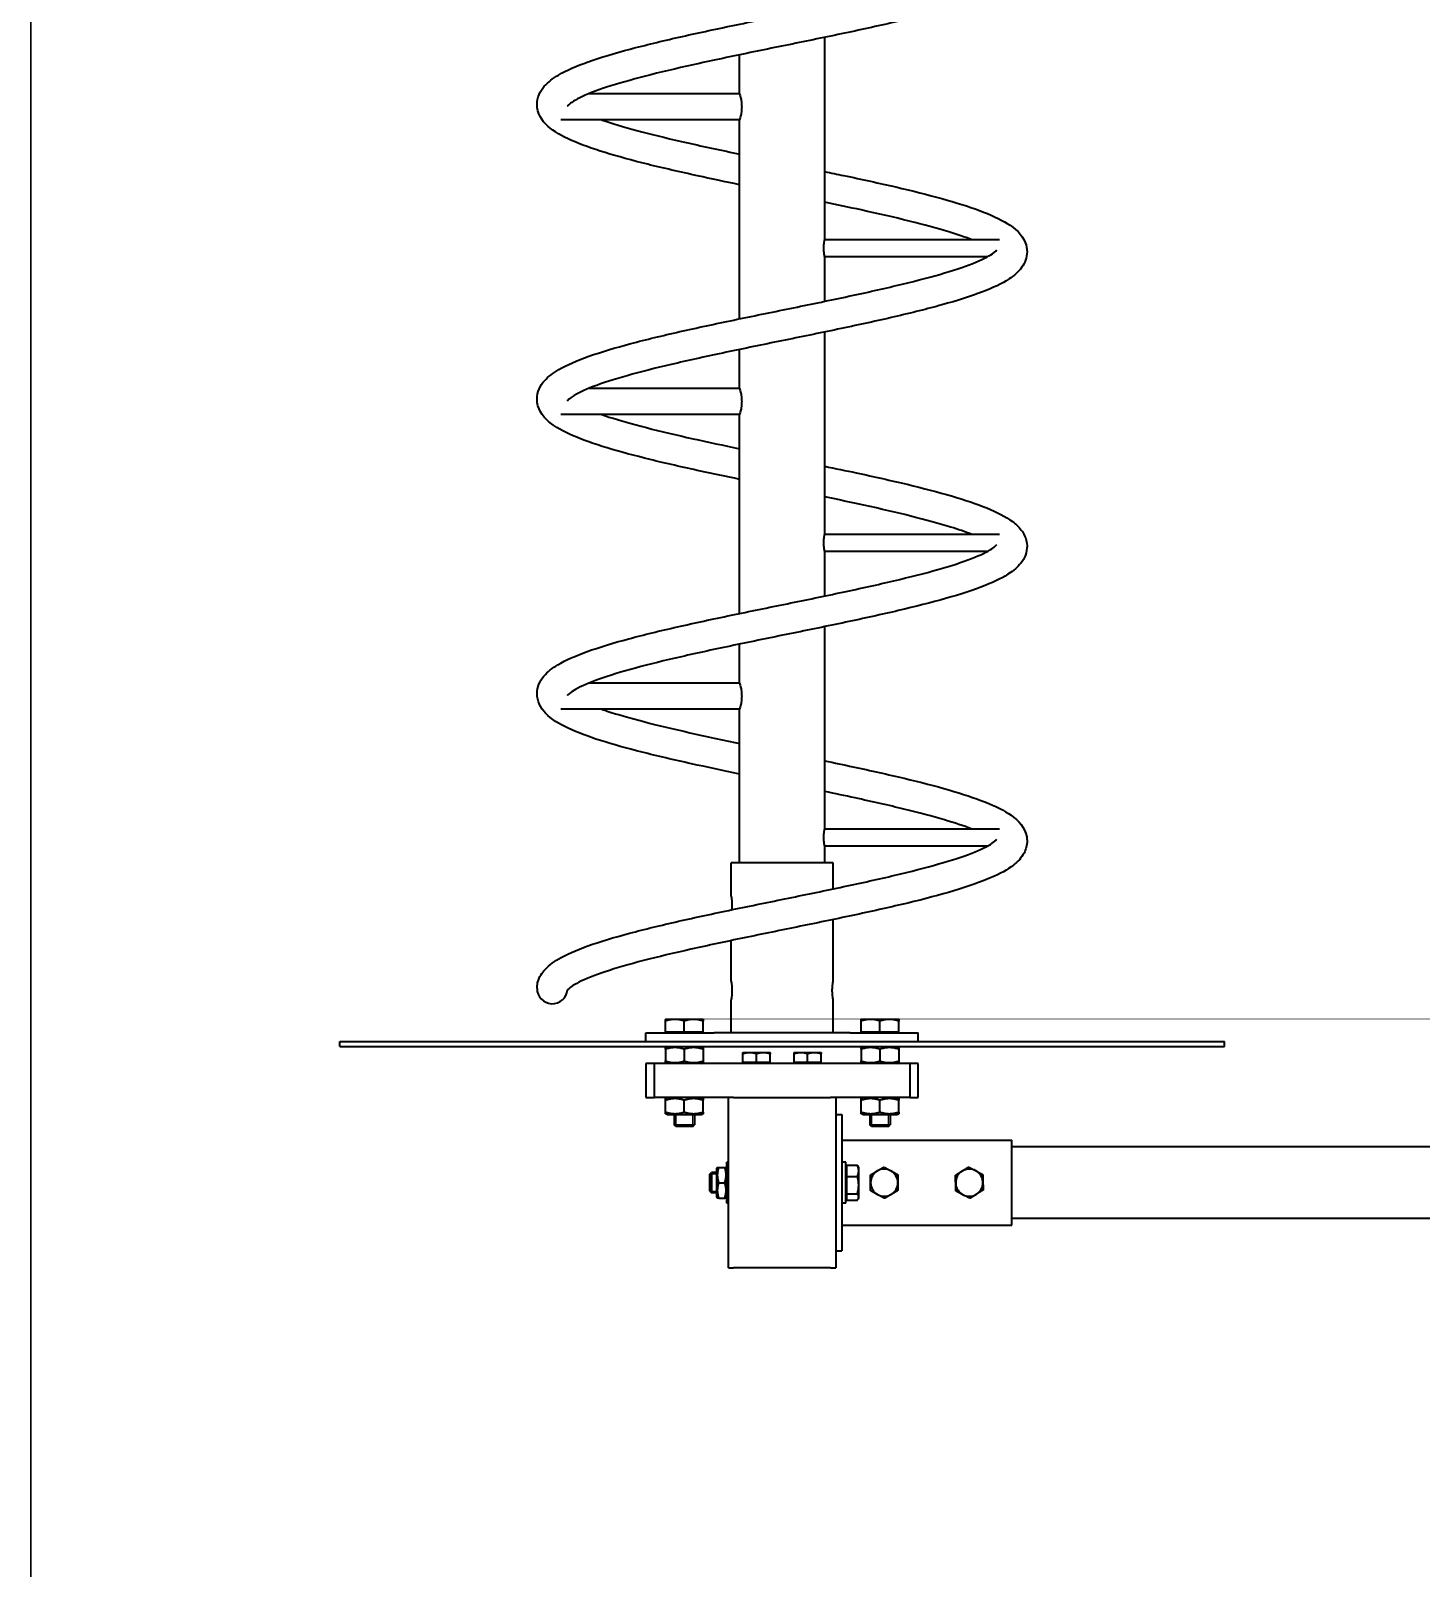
# Model space of a CAD drawing. Header units: millimetres. Extents: x 150 to 6235, y 143 to 4395.
# Drawn here: x 150 to 967, y 2487 to 3390 of the extents above; entities that cross this region are included whole.
import ezdxf

# ---------------------------------------------------------------- set-up
doc = ezdxf.new("R2010")
doc.units = ezdxf.units.MM
doc.header["$LTSCALE"] = 15
doc.layers.add('AM_0', color=7, linetype='Continuous', lineweight=35)
doc.layers.add('AM_4', color=3, linetype='Continuous', lineweight=25, true_color=0x00ff00)
doc.layers.add('Skizziergeometrie(Böma)', color=179, linetype='Continuous', lineweight=30, true_color=0x262659)

# ---------------------------------------------------------------- blocks, each defined once
blk = doc.blocks.new('Ränder A3')
at = {"layer": 'Skizziergeometrie(Böma)'}
blk.add_line((10, 287), (10, 10), dxfattribs=at)

msp = doc.modelspace()

# ---------------------------------------------------------------- linework, layer by layer
at = {"layer": 'AM_0'}
for p, q in [((616.565, 3267.631), (616.565, 3386.482)), ((566.565, 3353.356), (566.565, 3376.213)), ((566.565, 3353.356), (478.09, 3353.356)), ((566.565, 3337.907), (461.479, 3337.907)), ((566.565, 3221.026), (566.565, 3337.907)), ((616.565, 3267.631), (719.311, 3267.631)), ((616.565, 3257.631), (712.432, 3257.631)), ((616.565, 3231.295), (616.565, 3257.631)), ((616.565, 3094.431), (616.565, 3213.281)), ((566.565, 3180.156), (566.565, 3203.013)), ((566.565, 3180.156), (478.092, 3180.156)), ((566.565, 3164.707), (461.479, 3164.707)), ((566.565, 3047.826), (566.565, 3164.707)), ((616.565, 3094.431), (719.311, 3094.431)), ((616.565, 3084.431), (712.437, 3084.431)), ((616.565, 3058.095), (616.565, 3084.431)), ((616.565, 2921.231), (616.565, 3040.081)), ((566.565, 3006.956), (566.565, 3029.813)), ((566.565, 3006.956), (478.094, 3006.956)), ((566.565, 2991.507), (461.479, 2991.507)), ((566.565, 2901.231), (566.565, 2991.507)), ((616.565, 2921.231), (719.311, 2921.231)), ((616.565, 2911.231), (712.424, 2911.231)), ((616.565, 2901.231), (616.565, 2911.231)), ((621.565, 2901.231), (561.565, 2901.231)), ((561.565, 2881.731), (561.565, 2901.231)), ((621.565, 2885.941), (621.565, 2901.231)), ((621.565, 2831.731), (621.565, 2867.921)), ((561.565, 2831.731), (561.565, 2855.567)), ((561.565, 2801.231), (561.565, 2820.731)), ((621.565, 2801.231), (621.565, 2820.731)), ((528.565, 2809.232), (523.065, 2809.232)), ((523.065, 2801.632), (523.065, 2808.249)), ((534.065, 2801.632), (523.065, 2801.632)), ((524.065, 2801.632), (524.065, 2801.231)), ((539.565, 2809.232), (528.565, 2809.232)), ((534.065, 2801.632), (534.065, 2808.249)), ((545.065, 2801.632), (534.065, 2801.632)), ((545.065, 2809.232), (539.565, 2809.232)), ((544.065, 2801.632), (544.065, 2801.231)), ((545.065, 2801.632), (545.065, 2808.249)), ((643.565, 2809.232), (638.065, 2809.232)), ((638.065, 2801.632), (638.065, 2808.249)), ((649.065, 2801.632), (638.065, 2801.632)), ((639.065, 2801.632), (639.065, 2801.231)), ((654.565, 2809.232), (643.565, 2809.232)), ((649.065, 2801.632), (649.065, 2808.249)), ((660.065, 2801.632), (649.065, 2801.632)), ((660.065, 2809.232), (654.565, 2809.232)), ((659.065, 2801.632), (659.065, 2801.231)), ((660.065, 2801.632), (660.065, 2808.249)), ((331.565, 2796.231), (851.565, 2796.231)), ((331.565, 2793.231), (331.565, 2796.231)), ((331.565, 2793.231), (851.565, 2793.231)), ((511.565, 2801.231), (551.565, 2801.231)), ((511.565, 2796.231), (511.565, 2801.231)), ((524.065, 2793.231), (523.065, 2792.654)), ((523.065, 2791.672), (523.065, 2792.654)), ((544.065, 2793.231), (545.065, 2792.654)), ((545.065, 2792.654), (545.065, 2791.672)), ((631.565, 2801.231), (551.565, 2801.231)), ((631.565, 2801.231), (671.565, 2801.231)), ((639.065, 2793.231), (638.065, 2792.654)), ((638.065, 2791.672), (638.065, 2792.654)), ((659.065, 2793.231), (660.065, 2792.654)), ((660.065, 2792.654), (660.065, 2791.672)), ((671.565, 2796.231), (671.565, 2801.231)), ((851.565, 2793.231), (851.565, 2796.231)), ((523.065, 2791.672), (523.065, 2784.791)), ((523.065, 2783.809), (523.065, 2784.791)), ((524.065, 2783.231), (523.065, 2783.809)), ((534.065, 2791.672), (534.065, 2784.791)), ((544.065, 2783.231), (545.065, 2783.809)), ((545.065, 2791.672), (545.065, 2784.791)), ((545.065, 2784.791), (545.065, 2783.809)), ((572.565, 2789.632), (568.565, 2789.632)), ((568.565, 2783.832), (568.565, 2788.917)), ((576.565, 2783.832), (568.565, 2783.832)), ((569.25, 2783.832), (569.25, 2783.231)), ((580.565, 2789.632), (572.565, 2789.632)), ((576.565, 2783.832), (576.565, 2788.917)), ((584.565, 2783.832), (576.565, 2783.832)), ((584.565, 2789.632), (580.565, 2789.632)), ((583.88, 2783.832), (583.88, 2783.231)), ((584.565, 2783.832), (584.565, 2788.917)), ((602.565, 2789.632), (598.565, 2789.632)), ((598.565, 2783.832), (598.565, 2788.917)), ((606.565, 2783.832), (598.565, 2783.832)), ((599.25, 2783.832), (599.25, 2783.231)), ((610.565, 2789.632), (602.565, 2789.632)), ((606.565, 2783.832), (606.565, 2788.917)), ((614.565, 2783.832), (606.565, 2783.832)), ((614.565, 2789.632), (610.565, 2789.632)), ((613.88, 2783.832), (613.88, 2783.231)), ((614.565, 2783.832), (614.565, 2788.917)), ((638.065, 2791.672), (638.065, 2784.791)), ((638.065, 2783.809), (638.065, 2784.791)), ((639.065, 2783.231), (638.065, 2783.809)), ((649.065, 2791.672), (649.065, 2784.791)), ((659.065, 2783.231), (660.065, 2783.809)), ((660.065, 2791.672), (660.065, 2784.791)), ((660.065, 2784.791), (660.065, 2783.809)), ((516.565, 2783.231), (511.565, 2783.231)), ((511.565, 2783.231), (511.565, 2763.231)), ((516.565, 2763.231), (516.565, 2783.231)), ((666.565, 2783.231), (516.565, 2783.231)), ((671.565, 2783.231), (666.565, 2783.231)), ((666.565, 2783.231), (666.565, 2763.231)), ((671.565, 2763.231), (671.565, 2783.231)), ((511.565, 2763.231), (516.565, 2763.231)), ((560.065, 2763.231), (516.565, 2763.231)), ((524.065, 2763.231), (523.065, 2762.654)), ((523.065, 2761.672), (523.065, 2762.654)), ((523.065, 2754.791), (523.065, 2761.672)), ((534.065, 2754.791), (534.065, 2761.672)), ((544.065, 2763.231), (545.065, 2762.654)), ((545.065, 2762.654), (545.065, 2761.672)), ((545.065, 2754.791), (545.065, 2761.672)), ((560.065, 2663.231), (560.065, 2763.231)), ((563.065, 2763.231), (560.065, 2763.231)), ((563.065, 2763.231), (620.065, 2763.231)), ((623.065, 2763.231), (620.065, 2763.231)), ((623.065, 2763.231), (623.065, 2663.231)), ((666.565, 2763.231), (623.065, 2763.231)), ((639.065, 2763.231), (638.065, 2762.654)), ((638.065, 2761.672), (638.065, 2762.654)), ((638.065, 2754.791), (638.065, 2761.672)), ((649.065, 2754.791), (649.065, 2761.672)), ((659.065, 2763.231), (660.065, 2762.654)), ((660.065, 2762.654), (660.065, 2761.672)), ((660.065, 2754.791), (660.065, 2761.672)), ((666.565, 2763.231), (671.565, 2763.231)), ((523.065, 2753.809), (523.065, 2754.791)), ((524.065, 2753.231), (523.065, 2753.809)), ((524.065, 2753.231), (544.065, 2753.231)), ((528.065, 2753.231), (528.065, 2747.305)), ((540.065, 2753.231), (540.065, 2747.305)), ((544.065, 2753.231), (545.065, 2753.809)), ((545.065, 2754.791), (545.065, 2753.809)), ((623.065, 2753.231), (626.565, 2753.231)), ((626.565, 2753.231), (626.565, 2673.231)), ((638.065, 2753.809), (638.065, 2754.791)), ((639.065, 2753.231), (638.065, 2753.809)), ((639.065, 2753.231), (659.065, 2753.231)), ((643.065, 2753.231), (643.065, 2747.305)), ((655.065, 2753.231), (655.065, 2747.305)), ((659.065, 2753.231), (660.065, 2753.809)), ((660.065, 2754.791), (660.065, 2753.809)), ((528.065, 2747.305), (540.065, 2747.305)), ((529.139, 2746.231), (528.065, 2747.305)), ((538.992, 2746.231), (529.139, 2746.231)), ((538.992, 2746.231), (540.065, 2747.305)), ((643.065, 2747.305), (655.065, 2747.305)), ((644.139, 2746.231), (643.065, 2747.305)), ((653.992, 2746.231), (644.139, 2746.231)), ((653.992, 2746.231), (655.065, 2747.305)), ((626.565, 2738.231), (726.565, 2738.231)), ((726.565, 2688.231), (726.565, 2738.231)), ((1286.565, 2734.231), (726.565, 2734.231)), ((553.065, 2721.531), (553.47, 2722.231)), ((553.065, 2721.531), (553.065, 2704.931)), ((553.47, 2722.231), (554.273, 2722.231)), ((554.273, 2722.231), (557.857, 2722.231)), ((557.857, 2722.231), (558.661, 2722.231)), ((559.065, 2721.531), (558.661, 2722.231)), ((559.065, 2701.231), (559.065, 2725.231)), ((560.065, 2725.231), (559.065, 2725.231)), ((629.065, 2725.231), (626.565, 2725.231)), ((629.065, 2701.231), (629.065, 2725.231)), ((629.666, 2721.546), (629.065, 2721.546)), ((629.666, 2723.497), (635.762, 2723.497)), ((629.666, 2716.96), (629.666, 2723.497)), ((636.566, 2722.231), (636.195, 2722.873)), ((636.566, 2720.228), (636.566, 2722.231)), ((549.065, 2718.158), (550.139, 2719.231)), ((549.065, 2708.305), (549.065, 2718.158)), ((550.139, 2719.231), (550.139, 2707.231)), ((553.065, 2719.231), (550.139, 2719.231)), ((554.273, 2713.231), (557.857, 2713.231)), ((629.666, 2716.96), (635.762, 2716.96)), ((629.666, 2706.695), (629.666, 2716.96)), ((636.566, 2711.827), (636.566, 2720.228)), ((636.566, 2704.831), (636.566, 2711.827)), ((549.065, 2708.305), (550.139, 2707.231)), ((553.065, 2707.231), (550.139, 2707.231)), ((553.065, 2704.931), (553.47, 2704.231)), ((554.273, 2704.231), (553.47, 2704.231)), ((554.273, 2704.231), (557.857, 2704.231)), ((558.661, 2704.231), (557.857, 2704.231)), ((559.065, 2704.931), (558.661, 2704.231)), ((629.666, 2704.916), (629.065, 2704.916)), ((629.666, 2706.695), (635.762, 2706.695)), ((629.666, 2702.966), (629.666, 2706.695)), ((629.666, 2702.966), (635.762, 2702.966)), ((636.566, 2704.231), (636.195, 2703.59)), ((636.566, 2704.231), (636.566, 2704.831)), ((560.065, 2701.231), (559.065, 2701.231)), ((629.065, 2701.231), (626.565, 2701.231)), ((626.565, 2688.231), (726.565, 2688.231)), ((1286.565, 2692.231), (726.565, 2692.231)), ((623.065, 2673.231), (626.565, 2673.231)), ((560.065, 2663.231), (563.065, 2663.231)), ((620.065, 2663.231), (563.065, 2663.231)), ((620.065, 2663.231), (623.065, 2663.231))]:
    msp.add_line(p, q, dxfattribs=at)
for centre, radius, start, end in [((456.509, 2827.442), 9, 180, 354.732758), ((456.509, 2827.442), 9, 180, 354.732758), ((651.565, 2713.231), 8, 60.390905, 120.390905), ((701.565, 2713.231), 8, 61.977544, 121.977544), ((701.565, 2713.231), 8, 1.977544, 61.977544), ((651.565, 2713.231), 8, 120.390905, 180.390905), ((651.565, 2713.231), 8, 180.390905, 240.390905), ((651.565, 2713.231), 8, 0.390905, 60.390905), ((651.565, 2713.231), 8, 300.390905, 0.390905), ((701.565, 2713.231), 8, 121.977544, 181.977544), ((701.565, 2713.231), 8, 181.977544, 241.977544), ((701.565, 2713.231), 8, 301.977544, 1.977544), ((651.565, 2713.231), 8, 240.390905, 300.390905), ((701.565, 2713.231), 8, 241.977544, 301.977544)]:
    msp.add_arc(centre, radius, start, end, dxfattribs=at)
for points, knots in [([(616.565, 3480.802), (622.273, 3479.619), (627.919, 3478.436), (643.944, 3475.01), (654.126, 3472.748), (673.053, 3468.23), (681.916, 3465.946), (697.79, 3461.348), (704.878, 3459.011), (717.038, 3454.161), (722.12, 3451.662), (730.579, 3445.608), (734.402, 3441.58), (735.445, 3435.195), (735.509, 3434.418), (735.509, 3431.301), (734.897, 3428.981), (732.459, 3424.062), (730.306, 3421.776), (724.433, 3417.037), (720.271, 3414.746), (709.246, 3409.829), (701.914, 3407.25), (685.494, 3402.301), (676.426, 3399.904), (657.166, 3395.23), (646.89, 3392.921), (625.734, 3388.367), (614.715, 3386.089), (592.694, 3381.579), (581.537, 3379.316), (559.893, 3374.833), (549.249, 3372.581), (529.269, 3368.126), (519.781, 3365.889), (502.71, 3361.483), (494.984, 3359.278), (481.999, 3355.002), (476.592, 3352.879), (468.86, 3349.064), (466.404, 3347.227), (465.379, 3346.124), (465.287, 3345.973), (465.287, 3345.973)], [197.1711173, 197.1711173, 197.1711173, 197.1711173, 198.9388023, 198.9388023, 202.3066276, 202.3066276, 205.69539, 205.69539, 209.1207923, 209.1207923, 212.6330588, 212.6330588, 216.378654, 216.378654, 216.8851749, 216.8851749, 218.4125411, 218.4125411, 220.6686862, 220.6686862, 223.7915793, 223.7915793, 227.5546864, 227.5546864, 231.1064304, 231.1064304, 234.5411937, 234.5411937, 237.9335649, 237.9335649, 241.3034861, 241.3034861, 244.6566242, 244.6566242, 247.9920475, 247.9920475, 251.3015934, 251.3015934, 254.5611486, 254.5611486, 257.6985031, 257.6985031, 258.662468, 258.662468, 258.662468, 258.662468]), ([(566.565, 3299.858), (558.157, 3301.601), (549.86, 3303.349), (531.578, 3307.338), (521.671, 3309.605), (503.412, 3314.136), (494.95, 3316.429), (479.949, 3321.062), (473.348, 3323.424), (462.132, 3328.414), (457.511, 3331.001), (450.41, 3337.441), (447.509, 3341.897), (447.509, 3351.12), (449.387, 3354.906), (454.086, 3360.304), (456.881, 3362.368), (464.869, 3367.093), (470.706, 3369.614), (484.741, 3374.626), (493.064, 3377.12), (511.076, 3381.922), (520.784, 3384.263), (541.088, 3388.861), (551.801, 3391.152), (573.532, 3395.68), (584.699, 3397.95), (606.694, 3402.445), (617.679, 3404.703), (638.66, 3409.173), (648.812, 3411.419), (667.504, 3415.854), (676.194, 3418.079), (691.387, 3422.438), (698.034, 3424.612), (708.574, 3428.739), (712.626, 3430.772), (716.933, 3433.667), (717.731, 3434.711), (717.731, 3434.711)], [240.5119982, 240.5119982, 240.5119982, 240.5119982, 243.1187877, 243.1187877, 246.4910713, 246.4910713, 249.886713, 249.886713, 253.3264112, 253.3264112, 256.8786043, 256.8786043, 260.2348707, 260.2348707, 262.8951608, 262.8951608, 265.3935514, 265.3935514, 269.0038273, 269.0038273, 272.6784119, 272.6784119, 276.1557452, 276.1557452, 279.5653591, 279.5653591, 282.9453628, 282.9453628, 286.3067402, 286.3067402, 289.6516025, 289.6516025, 292.9758949, 292.9758949, 296.2654809, 296.2654809, 299.4793556, 299.4793556, 302.0002087, 302.0002087, 302.0002087, 302.0002087]), ([(566.565, 3353.356), (566.565, 3353.356), (566.628, 3353.16), (566.855, 3352.369), (567.017, 3351.776), (567.322, 3350.411), (567.487, 3349.547), (567.722, 3347.646), (567.789, 3346.608), (567.789, 3345.631)], [3.5167611, 3.5167611, 3.5167611, 3.5167611, 3.8097751, 3.8097751, 4.1027892, 4.1027892, 4.395902, 4.395902, 4.6890148, 4.6890148, 4.6890148, 4.6890148]), ([(567.789, 3345.631), (567.789, 3344.654), (567.722, 3343.617), (567.487, 3341.716), (567.322, 3340.852), (567.017, 3339.487), (566.855, 3338.894), (566.628, 3338.103), (566.565, 3337.907), (566.565, 3337.907)], [0, 0, 0, 0, 0.2931128, 0.2931128, 0.5862257, 0.5862257, 0.8792397, 0.8792397, 1.1722537, 1.1722537, 1.1722537, 1.1722537]), ([(485.634, 3337.907), (485.648, 3337.902), (485.661, 3337.897), (491.518, 3335.877), (498.442, 3333.81), (514.093, 3329.604), (522.998, 3327.433), (542.019, 3323.077), (552.289, 3320.862), (564.04, 3318.398), (565.301, 3318.135), (566.565, 3317.871)], [268.7414831, 268.7414831, 268.7414831, 268.7414831, 268.7487493, 268.7487493, 271.8622484, 271.8622484, 275.10455, 275.10455, 278.4047444, 278.4047444, 278.7993826, 278.7993826, 278.7993826, 278.7993826]), ([(616.565, 3307.602), (620.321, 3306.824), (624.046, 3306.046), (638.352, 3303.026), (648.713, 3300.766), (668.09, 3296.257), (677.228, 3293.977), (693.715, 3289.401), (701.148, 3287.078), (714.001, 3282.301), (719.442, 3279.848), (728.543, 3274.187), (732.502, 3270.876), (735.133, 3264.134), (735.509, 3262.29), (735.509, 3257.02), (734.18, 3253.739), (730.363, 3248.497), (727.843, 3246.393), (720.702, 3241.678), (715.496, 3239.233), (702.53, 3234.242), (694.523, 3231.709), (677.031, 3226.85), (667.549, 3224.492), (647.609, 3219.871), (637.041, 3217.575), (615.488, 3213.038), (604.358, 3210.765), (582.317, 3206.265), (571.25, 3204.005), (549.989, 3199.53), (539.639, 3197.282), (520.438, 3192.839), (511.438, 3190.609), (495.523, 3186.23), (488.464, 3184.043), (476.992, 3179.849), (472.424, 3177.777), (466.594, 3174.322), (465.306, 3172.804), (465.287, 3172.773), (465.287, 3172.773), (465.287, 3172.773)], [283.919468, 283.919468, 283.919468, 283.919468, 285.0827957, 285.0827957, 288.4475268, 288.4475268, 291.8318206, 291.8318206, 295.2485058, 295.2485058, 298.7378825, 298.7378825, 302.4347182, 302.4347182, 303.6404793, 303.6404793, 305.872613, 305.872613, 308.2609231, 308.2609231, 311.7191678, 311.7191678, 315.4401532, 315.4401532, 318.9399622, 318.9399622, 322.3575686, 322.3575686, 325.7417474, 325.7417474, 329.1061693, 329.1061693, 332.454141, 332.454141, 335.7828153, 335.7828153, 339.0805667, 339.0805667, 342.3137276, 342.3137276, 345.3780457, 345.3780457, 345.41022, 345.41022, 345.41022, 345.41022]), ([(702.727, 3267.631), (698.889, 3269.109), (694.415, 3270.629), (682.639, 3274.236), (674.801, 3276.358), (657.561, 3280.644), (647.994, 3282.839), (631.084, 3286.538), (623.88, 3288.065), (616.565, 3289.589)], [224.3379747, 224.3379747, 224.3379747, 224.3379747, 226.6567242, 226.6567242, 229.837793, 229.837793, 233.1102466, 233.1102466, 235.3892659, 235.3892659, 235.3892659, 235.3892659]), ([(616.565, 3257.631), (616.565, 3257.631), (616.539, 3257.758), (616.445, 3258.268), (616.377, 3258.653), (616.251, 3259.539), (616.183, 3260.1), (616.087, 3261.331), (616.06, 3262.002), (616.06, 3263.261), (616.087, 3263.932), (616.183, 3265.163), (616.251, 3265.724), (616.377, 3266.61), (616.445, 3266.994), (616.539, 3267.505), (616.565, 3267.631), (616.565, 3267.631)], [0.7555693, 0.7555693, 0.7555693, 0.7555693, 0.9444564, 0.9444564, 1.1333434, 1.1333434, 1.3222411, 1.3222411, 1.5111387, 1.5111387, 1.7000363, 1.7000363, 1.8889339, 1.8889339, 2.077821, 2.077821, 2.266708, 2.266708, 2.266708, 2.266708]), ([(566.565, 3126.658), (558.742, 3128.28), (551.019, 3129.905), (533.211, 3133.772), (523.241, 3136.038), (504.83, 3140.565), (496.277, 3142.857), (481.081, 3147.481), (474.371, 3149.836), (462.949, 3154.791), (458.231, 3157.355), (450.72, 3163.785), (447.509, 3168.396), (447.509, 3177.981), (449.441, 3181.809), (454.219, 3187.216), (457.035, 3189.275), (465.092, 3193.999), (470.981, 3196.526), (485.103, 3201.54), (493.452, 3204.031), (511.504, 3208.829), (521.231, 3211.168), (541.563, 3215.765), (552.288, 3218.055), (574.032, 3222.582), (585.201, 3224.852), (607.19, 3229.347), (618.168, 3231.604), (639.124, 3236.074), (649.258, 3238.32), (667.906, 3242.755), (676.569, 3244.978), (691.701, 3249.336), (698.313, 3251.509), (708.774, 3255.629), (712.781, 3257.658), (716.967, 3260.504), (717.731, 3261.511), (717.731, 3261.511)], [153.7727265, 153.7727265, 153.7727265, 153.7727265, 156.197297, 156.197297, 159.5685727, 159.5685727, 162.962614, 162.962614, 166.3988943, 166.3988943, 169.9413053, 169.9413053, 173.4935339, 173.4935339, 176.1933339, 176.1933339, 178.697703, 178.697703, 182.3196213, 182.3196213, 185.9901914, 185.9901914, 189.4658682, 189.4658682, 192.8748698, 192.8748698, 196.2545423, 196.2545423, 199.6156701, 199.6156701, 202.960269, 202.960269, 206.2841791, 206.2841791, 209.573035, 209.573035, 212.785149, 212.785149, 215.2585796, 215.2585796, 215.2585796, 215.2585796]), ([(566.565, 3180.156), (566.565, 3180.156), (566.628, 3179.96), (566.855, 3179.169), (567.017, 3178.576), (567.322, 3177.211), (567.487, 3176.347), (567.722, 3174.446), (567.789, 3173.408), (567.789, 3172.431)], [3.5167611, 3.5167611, 3.5167611, 3.5167611, 3.8097751, 3.8097751, 4.1027892, 4.1027892, 4.395902, 4.395902, 4.6890148, 4.6890148, 4.6890148, 4.6890148]), ([(567.789, 3172.431), (567.789, 3171.454), (567.722, 3170.417), (567.487, 3168.516), (567.322, 3167.652), (567.017, 3166.287), (566.855, 3165.694), (566.628, 3164.903), (566.565, 3164.707), (566.565, 3164.707)], [0, 0, 0, 0, 0.2931128, 0.2931128, 0.5862257, 0.5862257, 0.8792397, 0.8792397, 1.1722537, 1.1722537, 1.1722537, 1.1722537]), ([(485.637, 3164.707), (486.98, 3164.243), (488.376, 3163.777), (496.201, 3161.253), (503.635, 3159.154), (520.18, 3154.901), (529.461, 3152.716), (547.948, 3148.593), (557.176, 3146.627), (566.565, 3144.671)], [355.4951257, 355.4951257, 355.4951257, 355.4951257, 356.2094209, 356.2094209, 359.3624352, 359.3624352, 362.6224509, 362.6224509, 365.5519327, 365.5519327, 365.5519327, 365.5519327]), ([(616.565, 3134.402), (622.841, 3133.102), (629.044, 3131.8), (645.556, 3128.256), (655.682, 3125.992), (674.472, 3121.472), (683.252, 3119.186), (698.943, 3114.582), (705.928, 3112.24), (717.887, 3107.364), (722.867, 3104.85), (729.143, 3100.149), (731.148, 3098.26), (734.053, 3093.954), (735.065, 3091.606), (735.883, 3085.26), (734.622, 3081.297), (730.795, 3075.773), (728.48, 3073.729), (721.799, 3069.069), (716.845, 3066.646), (704.33, 3061.655), (696.478, 3059.106), (679.236, 3054.222), (669.858, 3051.856), (650.085, 3047.223), (639.587, 3044.924), (618.126, 3040.383), (607.018, 3038.109), (584.971, 3033.607), (573.875, 3031.346), (552.504, 3026.869), (542.072, 3024.62), (522.66, 3020.173), (513.529, 3017.941), (497.307, 3013.555), (490.072, 3011.362), (478.201, 3007.144), (473.413, 3005.057), (467.084, 3001.492), (465.483, 2999.863), (465.294, 2999.584), (465.287, 2999.573), (465.287, 2999.573)], [370.674138, 370.674138, 370.674138, 370.674138, 372.6179067, 372.6179067, 375.9866567, 375.9866567, 379.3768035, 379.3768035, 382.8049987, 382.8049987, 386.3248484, 386.3248484, 388.3276251, 388.3276251, 390.0015258, 390.0015258, 392.5219413, 392.5219413, 394.769529, 394.769529, 398.1709219, 398.1709219, 401.9090348, 401.9090348, 405.4204202, 405.4204202, 408.8419645, 408.8419645, 412.2281093, 412.2281093, 415.5939039, 415.5939039, 418.9432172, 418.9432172, 422.2737077, 422.2737077, 425.5747294, 425.5747294, 428.8153931, 428.8153931, 431.9009488, 431.9009488, 432.1682645, 432.1682645, 432.1682645, 432.1682645]), ([(702.726, 3094.431), (699.165, 3095.803), (695.059, 3097.21), (683.831, 3100.697), (676.105, 3102.814), (659.054, 3107.091), (649.564, 3109.283), (632.211, 3113.099), (624.451, 3114.746), (616.565, 3116.389)], [137.5988506, 137.5988506, 137.5988506, 137.5988506, 139.7494931, 139.7494931, 142.9231492, 142.9231492, 146.1923143, 146.1923143, 148.6499455, 148.6499455, 148.6499455, 148.6499455]), ([(616.565, 3084.431), (616.565, 3084.431), (616.539, 3084.558), (616.445, 3085.068), (616.377, 3085.453), (616.251, 3086.339), (616.183, 3086.9), (616.087, 3088.131), (616.06, 3088.802), (616.06, 3090.061), (616.087, 3090.732), (616.183, 3091.963), (616.251, 3092.524), (616.377, 3093.41), (616.445, 3093.794), (616.539, 3094.305), (616.565, 3094.431), (616.565, 3094.431)], [0.7555693, 0.7555693, 0.7555693, 0.7555693, 0.9444564, 0.9444564, 1.1333434, 1.1333434, 1.3222411, 1.3222411, 1.5111387, 1.5111387, 1.7000363, 1.7000363, 1.8889339, 1.8889339, 2.077821, 2.077821, 2.266708, 2.266708, 2.266708, 2.266708]), ([(566.565, 2953.458), (556.879, 2955.465), (547.328, 2957.483), (528.034, 2961.742), (518.272, 2964.011), (500.356, 2968.549), (492.097, 2970.847), (477.529, 2975.502), (471.166, 2977.878), (460.401, 2982.958), (455.977, 2985.608), (449.757, 2992.1), (447.509, 2996.161), (447.509, 3004.594), (449.275, 3008.287), (453.806, 3013.661), (456.551, 3015.733), (464.383, 3020.457), (470.104, 3022.965), (483.948, 3027.974), (492.216, 3030.475), (510.137, 3035.288), (519.805, 3037.631), (540.043, 3042.234), (550.731, 3044.525), (572.433, 3049.054), (583.595, 3051.325), (605.601, 3055.821), (616.603, 3058.079), (637.638, 3062.55), (647.828, 3064.796), (666.616, 3069.233), (675.364, 3071.459), (690.692, 3075.822), (697.416, 3077.999), (708.129, 3082.139), (712.277, 3084.18), (716.855, 3087.183), (717.731, 3088.311), (717.731, 3088.311)], [67.0258046, 67.0258046, 67.0258046, 67.0258046, 70.032162, 70.032162, 73.4067161, 73.4067161, 76.8060589, 76.8060589, 80.2538674, 80.2538674, 83.8297478, 83.8297478, 86.7530295, 86.7530295, 89.3307587, 89.3307587, 91.8114393, 91.8114393, 95.3960786, 95.3960786, 99.0794934, 99.0794934, 102.5605782, 102.5605782, 105.9715656, 105.9715656, 109.3523057, 109.3523057, 112.7142338, 112.7142338, 116.0596727, 116.0596727, 119.3847958, 119.3847958, 122.6759589, 122.6759589, 125.8936167, 125.8936167, 128.5190344, 128.5190344, 128.5190344, 128.5190344]), ([(566.565, 3006.956), (566.565, 3006.956), (566.628, 3006.76), (566.855, 3005.969), (567.017, 3005.376), (567.322, 3004.011), (567.487, 3003.147), (567.722, 3001.246), (567.789, 3000.208), (567.789, 2999.231)], [3.5167611, 3.5167611, 3.5167611, 3.5167611, 3.8097751, 3.8097751, 4.1027892, 4.1027892, 4.395902, 4.395902, 4.6890148, 4.6890148, 4.6890148, 4.6890148]), ([(485.636, 2991.507), (486.63, 2991.163), (487.653, 2990.819), (494.945, 2988.427), (502.248, 2986.335), (518.566, 2982.094), (527.752, 2979.912), (546.696, 2975.66), (556.543, 2973.559), (566.565, 2971.471)], [442.2514236, 442.2514236, 442.2514236, 442.2514236, 442.7803301, 442.7803301, 445.9236705, 445.9236705, 449.1793844, 449.1793844, 452.3086387, 452.3086387, 452.3086387, 452.3086387]), ([(567.789, 2999.231), (567.789, 2998.254), (567.722, 2997.217), (567.487, 2995.316), (567.322, 2994.452), (567.017, 2993.087), (566.855, 2992.494), (566.628, 2991.703), (566.565, 2991.507), (566.565, 2991.507)], [0, 0, 0, 0, 0.2931128, 0.2931128, 0.5862257, 0.5862257, 0.8792397, 0.8792397, 1.1722537, 1.1722537, 1.1722537, 1.1722537]), ([(616.565, 2961.202), (622.184, 2960.038), (627.743, 2958.873), (643.691, 2955.466), (653.882, 2953.203), (672.831, 2948.686), (681.706, 2946.402), (697.608, 2941.806), (704.712, 2939.469), (716.904, 2934.622), (722.002, 2932.126), (730.491, 2926.093), (734.324, 2922.105), (735.437, 2915.692), (735.509, 2914.867), (735.509, 2911.553), (734.814, 2909.094), (732.193, 2904.122), (729.995, 2901.871), (723.961, 2897.14), (719.66, 2894.827), (708.362, 2889.897), (700.924, 2887.322), (684.337, 2882.384), (675.21, 2879.993), (655.851, 2875.328), (645.531, 2873.021), (624.313, 2868.47), (613.275, 2866.192), (591.244, 2861.684), (580.096, 2859.421), (558.498, 2854.94), (547.891, 2852.688), (528.012, 2848.234), (518.588, 2845.999), (501.672, 2841.596), (494.036, 2839.393), (481.255, 2835.126), (475.961, 2833.01), (468.487, 2829.234), (466.185, 2827.426), (465.355, 2826.485), (465.287, 2826.373), (465.287, 2826.373)], [457.4303481, 457.4303481, 457.4303481, 457.4303481, 459.1705266, 459.1705266, 462.5382084, 462.5382084, 465.9267582, 465.9267582, 469.3517352, 469.3517352, 472.8628571, 472.8628571, 476.606645, 476.606645, 477.1448153, 477.1448153, 478.768584, 478.768584, 481.0382791, 481.0382791, 484.2115942, 484.2115942, 487.9738261, 487.9738261, 491.5171898, 491.5171898, 494.9492446, 494.9492446, 498.3403828, 498.3403828, 501.7095115, 501.7095115, 505.061938, 505.061938, 508.3964709, 508.3964709, 511.704518, 511.704518, 514.9608252, 514.9608252, 518.0894563, 518.0894563, 518.9210936, 518.9210936, 518.9210936, 518.9210936]), ([(702.729, 2921.231), (698.283, 2922.944), (692.975, 2924.713), (679.962, 2928.581), (671.887, 2930.716), (654.244, 2935.019), (644.513, 2937.219), (628.606, 2940.663), (622.627, 2941.926), (616.565, 2943.189)], [50.8515775, 50.8515775, 50.8515775, 50.8515775, 53.5406598, 53.5406598, 56.7368688, 56.7368688, 60.0160634, 60.0160634, 61.9036389, 61.9036389, 61.9036389, 61.9036389]), ([(616.565, 2911.231), (616.565, 2911.231), (616.539, 2911.358), (616.445, 2911.868), (616.377, 2912.253), (616.251, 2913.139), (616.183, 2913.7), (616.087, 2914.931), (616.06, 2915.602), (616.06, 2916.861), (616.087, 2917.532), (616.183, 2918.763), (616.251, 2919.324), (616.377, 2920.21), (616.445, 2920.594), (616.539, 2921.105), (616.565, 2921.231), (616.565, 2921.231)], [0.7555693, 0.7555693, 0.7555693, 0.7555693, 0.9444564, 0.9444564, 1.1333434, 1.1333434, 1.3222411, 1.3222411, 1.5111387, 1.5111387, 1.7000363, 1.7000363, 1.8889339, 1.8889339, 2.077821, 2.077821, 2.266708, 2.266708, 2.266708, 2.266708]), ([(447.509, 2827.442), (447.509, 2827.773), (447.521, 2828.104), (447.613, 2829.425), (447.786, 2830.404), (448.838, 2834.172), (450.4, 2836.572), (454.792, 2841.34), (457.945, 2843.515), (466.681, 2848.333), (472.853, 2850.869), (487.439, 2855.864), (495.937, 2858.333), (514.24, 2863.102), (524.082, 2865.434), (544.593, 2870.021), (555.386, 2872.308), (577.207, 2876.832), (588.386, 2879.1), (610.332, 2883.593), (621.257, 2885.849), (642.046, 2890.317), (652.066, 2892.56), (670.429, 2896.99), (678.919, 2899.211), (693.653, 2903.556), (700.04, 2905.721), (709.992, 2909.798), (713.717, 2911.802), (717.164, 2914.326), (717.731, 2915.111), (717.731, 2915.111)], [0, 0, 0, 0, 0.2160289, 0.2160289, 0.864747, 0.864747, 2.8214328, 2.8214328, 5.5470976, 5.5470976, 9.1990052, 9.1990052, 12.8430212, 12.8430212, 16.3088409, 16.3088409, 19.7141204, 19.7141204, 23.0917424, 23.0917424, 26.4512961, 26.4512961, 29.7942023, 29.7942023, 33.1156153, 33.1156153, 36.3996337, 36.3996337, 39.5999441, 39.5999441, 41.7740495, 41.7740495, 41.7740495, 41.7740495]), ([(561.565, 2881.731), (561.565, 2881.731), (561.592, 2881.593), (561.687, 2881.031), (561.755, 2880.608), (561.882, 2879.633), (561.951, 2879.016), (562.047, 2877.661), (562.074, 2876.924), (562.074, 2876.231), (562.074, 2875.539), (562.047, 2874.802), (561.988, 2873.969), (561.976, 2873.817), (561.963, 2873.669)], [2.4922021, 2.4922021, 2.4922021, 2.4922021, 2.6998816, 2.6998816, 2.907561, 2.907561, 3.1152486, 3.1152486, 3.3229362, 3.3229362, 3.3229362, 3.5306238, 3.5306238, 3.578199, 3.578199, 3.578199, 3.578199]), ([(561.565, 2831.731), (561.565, 2831.731), (561.592, 2831.593), (561.687, 2831.031), (561.755, 2830.608), (561.882, 2829.633), (561.951, 2829.016), (562.047, 2827.661), (562.074, 2826.924), (562.074, 2826.231), (562.074, 2825.539), (562.047, 2824.802), (561.951, 2823.447), (561.882, 2822.83), (561.755, 2821.855), (561.687, 2821.432), (561.592, 2820.87), (561.565, 2820.731), (561.565, 2820.731)], [2.4922021, 2.4922021, 2.4922021, 2.4922021, 2.6998816, 2.6998816, 2.907561, 2.907561, 3.1152486, 3.1152486, 3.3229362, 3.3229362, 3.3229362, 3.5306238, 3.5306238, 3.7383114, 3.7383114, 3.9459908, 3.9459908, 4.1536702, 4.1536702, 4.1536702, 4.1536702]), ([(621.057, 2826.231), (621.057, 2826.924), (621.084, 2827.661), (621.18, 2829.016), (621.249, 2829.633), (621.376, 2830.608), (621.444, 2831.031), (621.539, 2831.593), (621.565, 2831.731), (621.565, 2831.731)], [0, 0, 0, 0, 0.20768759, 0.20768759, 0.41537519, 0.41537519, 0.62305462, 0.62305462, 0.83073404, 0.83073404, 0.83073404, 0.83073404]), ([(621.565, 2820.731), (621.565, 2820.731), (621.539, 2820.87), (621.444, 2821.432), (621.376, 2821.855), (621.249, 2822.83), (621.18, 2823.447), (621.084, 2824.802), (621.057, 2825.539), (621.057, 2826.231)], [2.49220213, 2.49220213, 2.49220213, 2.49220213, 2.69988156, 2.69988156, 2.90756098, 2.90756098, 3.11524858, 3.11524858, 3.32293617, 3.32293617, 3.32293617, 3.32293617])]:
    msp.add_open_spline(points, degree=3, knots=knots, dxfattribs=at)
for points, weights in [([(523.065, 2808.249), (523.065, 2809.232), (523.065, 2809.232)], [1, 1.0379548493, 1]), ([(528.565, 2809.232), (526.013, 2809.232), (523.065, 2808.249)], [1, 1.0379548493, 1]), ([(534.065, 2808.249), (531.118, 2809.232), (528.565, 2809.232)], [1, 1.0379548493, 1]), ([(539.565, 2809.232), (537.013, 2809.232), (534.065, 2808.249)], [1, 1.0379548493, 1]), ([(545.065, 2808.249), (542.118, 2809.232), (539.565, 2809.232)], [1, 1.0379548493, 1]), ([(545.065, 2809.232), (545.065, 2809.232), (545.065, 2808.249)], [1, 1.0379548493, 1]), ([(638.065, 2808.249), (638.065, 2809.232), (638.065, 2809.232)], [1, 1.0379548493, 1]), ([(643.565, 2809.232), (641.013, 2809.232), (638.065, 2808.249)], [1, 1.0379548493, 1]), ([(649.065, 2808.249), (646.118, 2809.232), (643.565, 2809.232)], [1, 1.0379548493, 1]), ([(654.565, 2809.232), (652.013, 2809.232), (649.065, 2808.249)], [1, 1.0379548493, 1]), ([(660.065, 2808.249), (657.118, 2809.232), (654.565, 2809.232)], [1, 1.0379548493, 1]), ([(660.065, 2809.232), (660.065, 2809.232), (660.065, 2808.249)], [1, 1.0379548493, 1]), ([(534.065, 2791.672), (528.565, 2793.505), (523.065, 2791.672)], [1, 1.15470053838, 1]), ([(545.065, 2791.672), (539.565, 2793.505), (534.065, 2791.672)], [1, 1.15470053838, 1]), ([(649.065, 2791.672), (643.565, 2793.505), (638.065, 2791.672)], [1, 1.15470053838, 1]), ([(660.065, 2791.672), (654.565, 2793.505), (649.065, 2791.672)], [1, 1.15470053838, 1]), ([(523.065, 2784.791), (528.565, 2782.958), (534.065, 2784.791)], [1, 1.15470053838, 1]), ([(534.065, 2784.791), (539.565, 2782.958), (545.065, 2784.791)], [1, 1.15470053838, 1]), ([(568.565, 2788.917), (568.565, 2789.632), (568.565, 2789.632)], [1, 1.0379548493, 1]), ([(572.565, 2789.632), (570.709, 2789.632), (568.565, 2788.917)], [1, 1.0379548493, 1]), ([(576.565, 2788.917), (574.422, 2789.632), (572.565, 2789.632)], [1, 1.0379548493, 1]), ([(580.565, 2789.632), (578.709, 2789.632), (576.565, 2788.917)], [1, 1.0379548493, 1]), ([(584.565, 2788.917), (582.422, 2789.632), (580.565, 2789.632)], [1, 1.0379548493, 1]), ([(584.565, 2789.632), (584.565, 2789.632), (584.565, 2788.917)], [1, 1.0379548493, 1]), ([(598.565, 2788.917), (598.565, 2789.632), (598.565, 2789.632)], [1, 1.0379548493, 1]), ([(602.565, 2789.632), (600.709, 2789.632), (598.565, 2788.917)], [1, 1.0379548493, 1]), ([(606.565, 2788.917), (604.422, 2789.632), (602.565, 2789.632)], [1, 1.0379548493, 1]), ([(610.565, 2789.632), (608.709, 2789.632), (606.565, 2788.917)], [1, 1.0379548493, 1]), ([(614.565, 2788.917), (612.422, 2789.632), (610.565, 2789.632)], [1, 1.0379548493, 1]), ([(614.565, 2789.632), (614.565, 2789.632), (614.565, 2788.917)], [1, 1.0379548493, 1]), ([(638.065, 2784.791), (643.565, 2782.958), (649.065, 2784.791)], [1, 1.15470053838, 1]), ([(649.065, 2784.791), (654.565, 2782.958), (660.065, 2784.791)], [1, 1.15470053838, 1]), ([(534.065, 2761.672), (528.565, 2763.505), (523.065, 2761.672)], [1, 1.15470053838, 1]), ([(545.065, 2761.672), (539.565, 2763.505), (534.065, 2761.672)], [1, 1.15470053838, 1]), ([(649.065, 2761.672), (643.565, 2763.505), (638.065, 2761.672)], [1, 1.15470053838, 1]), ([(660.065, 2761.672), (654.565, 2763.505), (649.065, 2761.672)], [1, 1.15470053838, 1]), ([(523.065, 2754.791), (528.565, 2752.958), (534.065, 2754.791)], [1, 1.15470053838, 1]), ([(534.065, 2754.791), (539.565, 2752.958), (545.065, 2754.791)], [1, 1.15470053838, 1]), ([(638.065, 2754.791), (643.565, 2752.958), (649.065, 2754.791)], [1, 1.15470053838, 1]), ([(649.065, 2754.791), (654.565, 2752.958), (660.065, 2754.791)], [1, 1.15470053838, 1]), ([(554.273, 2722.231), (552.773, 2717.731), (554.273, 2713.231)], [1, 1.15470053838, 1]), ([(557.857, 2713.231), (559.357, 2717.731), (557.857, 2722.231)], [1, 1.15470053838, 1]), ([(636.566, 2720.228), (636.566, 2721.745), (635.762, 2723.497)], [1, 1.0379548493, 1]), ([(635.762, 2723.497), (636.022, 2723.173), (636.195, 2722.873)], [1, 1.01197282636, 1.01639201603]), ([(647.518, 2720.132), (649.367, 2721.217), (651.502, 2722.469)], [1, 1.0379548493, 1]), ([(651.502, 2722.469), (653.654, 2721.246), (655.518, 2720.187)], [1, 1.0379548493, 1]), ([(697.329, 2720.017), (699.147, 2721.153), (701.247, 2722.464)], [1, 1.0379548493, 1]), ([(701.247, 2722.464), (703.432, 2721.301), (705.324, 2720.294)], [1, 1.0379548493, 1]), ([(705.324, 2720.294), (707.216, 2719.286), (709.401, 2718.124)], [1, 1.0379548493, 1]), ([(554.273, 2713.231), (552.773, 2708.731), (554.273, 2704.231)], [1, 1.15470053838, 1]), ([(557.857, 2704.231), (559.357, 2708.731), (557.857, 2713.231)], [1, 1.15470053838, 1]), ([(635.762, 2716.96), (636.566, 2718.711), (636.566, 2720.228)], [1, 1.0379548493, 1]), ([(636.566, 2711.827), (636.566, 2714.209), (635.762, 2716.96)], [1, 1.0379548493, 1]), ([(635.762, 2706.695), (636.566, 2709.445), (636.566, 2711.827)], [1, 1.0379548493, 1]), ([(643.534, 2717.796), (645.669, 2719.048), (647.518, 2720.132)], [1, 1.0379548493, 1]), ([(643.566, 2713.177), (643.551, 2715.32), (643.534, 2717.796)], [1, 1.0379548493, 1]), ([(643.597, 2708.558), (643.58, 2711.033), (643.566, 2713.177)], [1, 1.0379548493, 1]), ([(655.518, 2720.187), (657.382, 2719.128), (659.534, 2717.905)], [1, 1.0379548493, 1]), ([(659.534, 2717.905), (659.551, 2715.43), (659.565, 2713.286)], [1, 1.0379548493, 1]), ([(659.565, 2713.286), (659.58, 2711.142), (659.597, 2708.667)], [1, 1.0379548493, 1]), ([(693.411, 2717.571), (695.51, 2718.882), (697.329, 2720.017)], [1, 1.0379548493, 1]), ([(693.57, 2712.955), (693.496, 2715.098), (693.411, 2717.571)], [1, 1.0379548493, 1]), ([(693.73, 2708.339), (693.644, 2710.813), (693.57, 2712.955)], [1, 1.0379548493, 1]), ([(709.401, 2718.124), (709.487, 2715.65), (709.561, 2713.508)], [1, 1.0379548493, 1]), ([(709.561, 2713.508), (709.635, 2711.365), (709.72, 2708.891)], [1, 1.0379548493, 1]), ([(636.566, 2704.831), (636.566, 2705.696), (635.762, 2706.695)], [1, 1.0379548493, 1]), ([(635.762, 2702.966), (636.566, 2703.965), (636.566, 2704.831)], [1, 1.0379548493, 1]), ([(647.613, 2706.276), (645.749, 2707.335), (643.597, 2708.558)], [1, 1.0379548493, 1]), ([(651.629, 2703.994), (649.477, 2705.217), (647.613, 2706.276)], [1, 1.0379548493, 1]), ([(655.613, 2706.331), (653.764, 2705.246), (651.629, 2703.994)], [1, 1.0379548493, 1]), ([(659.597, 2708.667), (657.462, 2707.415), (655.613, 2706.331)], [1, 1.0379548493, 1]), ([(697.807, 2706.169), (695.915, 2707.176), (693.73, 2708.339)], [1, 1.0379548493, 1]), ([(701.884, 2703.999), (699.699, 2705.162), (697.807, 2706.169)], [1, 1.0379548493, 1]), ([(705.802, 2706.445), (703.984, 2705.31), (701.884, 2703.999)], [1, 1.0379548493, 1]), ([(709.72, 2708.891), (707.62, 2707.581), (705.802, 2706.445)], [1, 1.0379548493, 1])]:
    msp.add_rational_spline(points, weights, degree=2, dxfattribs=at)
at = {"layer": 'AM_4'}
for p, q in [((529.115, 2753.231), (529.115, 2746.255)), ((539.015, 2746.255), (539.015, 2753.231)), ((644.115, 2753.231), (644.115, 2746.255)), ((654.015, 2746.255), (654.015, 2753.231)), ((553.065, 2718.181), (549.089, 2718.181)), ((549.089, 2708.281), (553.065, 2708.281))]:
    msp.add_line(p, q, dxfattribs=at)

# ---------------------------------------------------------------- block references
at = {"xscale": 15, "yscale": 15, "zscale": 15}
msp.add_blockref('Ränder A3', (0, 0), dxfattribs=at)

doc.saveas('drawing.dxf')
